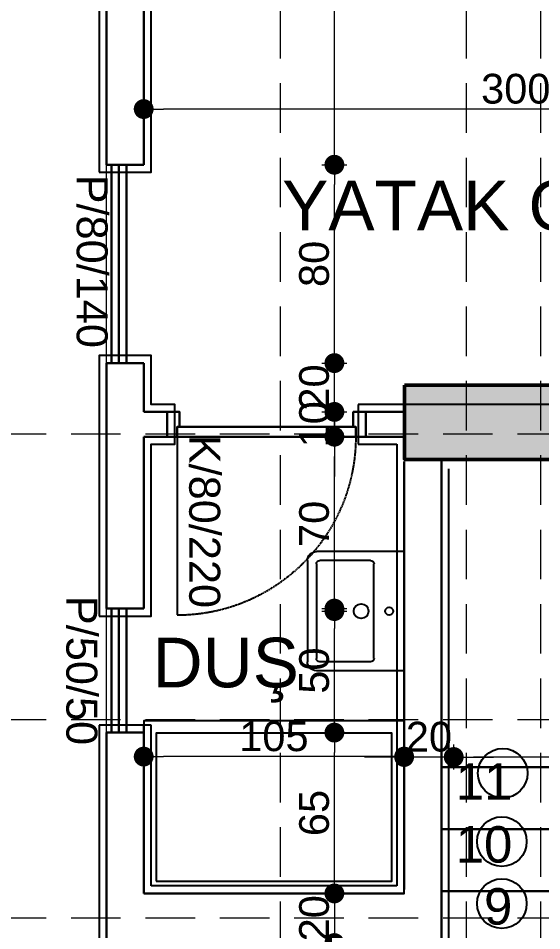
# Model space of a CAD drawing. Header units: millimetres. Extents: x 38129 to 72024, y -56282 to 16512.
# Drawn here: x 51147.9 to 51359, y -44145.5 to -43777.5 of the extents above; entities that cross this region are included whole.
import ezdxf

# ---------------------------------------------------------------- set-up
doc = ezdxf.new("R2010")
doc.units = ezdxf.units.MM
doc.linetypes.add('HIDDEN', pattern=[0.375, 0.25, -0.125])
for name, color, linetype, lineweight in [('AKS', 55, 'HIDDEN', 0), ('COLUMN4', 3, 'Continuous', 50), ('DIŞÖLÇÜ', 37, 'Continuous', 0), ('DUVAR', 255, 'Continuous', 30), ('KAPI', 4, 'Continuous', 30), ('M', 210, 'Continuous', 30), ('mahal', 7, 'Continuous', 5), ('pencere', 195, 'Continuous', 30), ('pencere+KAPI', 1, 'Continuous', 0), ('TARAMA', 252, 'Continuous', 0), ('ölçü İÇ', 31, 'Continuous', 0)]:
    doc.layers.add(name, color=color, linetype=linetype, lineweight=lineweight)
for name, color, linetype in [('HIDDEN', 1, 'HIDDEN'), ('sıva', 41, 'Continuous'), ('tefriş', 42, 'Continuous')]:
    doc.layers.add(name, color=color, linetype=linetype)
doc.styles.add('icdisolcu_yazi', font='arial.ttf')
doc.styles.get("Standard").update_dxf_attribs({"font": 'arial.ttf'})
doc.styles.add('style1', font='arial.ttf')
doc.dimstyles.new('İç Ölçü', dxfattribs={"dimtxt": 12, "dimasz": 8, "dimexe": 5, "dimexo": 0, "dimgap": 2, "dimtad": 1, "dimdec": 0, "dimzin": 12, "dimdsep": 46, "dimtxsty": 'icdisolcu_yazi', "dimblk": 'DOT', "dimcen": 8, "dimdle": 5, "dimclrd": 256, "dimclre": 256, "dimclrt": 7, "dimadec": 0, "dimazin": 3, "dimtfac": 1, "dimtdec": 0, "dimtix": 1, "dimtmove": 2, "dimatfit": 3, "dimldrblk": 'DOT', "dimfxl": 0, "dimtolj": 1, "dimtzin": 0, "dimlwd": -1, "dimlwe": -1, "dimarcsym": 0})

# ---------------------------------------------------------------- blocks, each defined once
blk = doc.blocks.new('*U11')
for p, q in [((4, 0), (0, 0)), ((76, 0), (80, 0))]:
    blk.add_line(p, q)
blk.add_lwpolyline([(4, 0), (76, 0), (76, -4), (4, -4)], close=True)
for points in [[(0, -10), (5, -10), (5, -4)], [(80, -10), (75, -10), (75, -4)]]:
    blk.add_lwpolyline(points)
at = {"layer": 'DUVAR'}
for p, q in [((0, 0), (0, -10)), ((80, 0), (80, -10))]:
    blk.add_line(p, q, dxfattribs=at)
at = {"layer": 'HIDDEN'}
blk.add_line((4, 0), (4, 72), dxfattribs=at)
blk.add_arc((4, 0), 72, 0, 90, dxfattribs=at)
blk = doc.blocks.new('A$C5F901649')
at = {"layer": 'tefriş'}
for p, q in [((3, 32.48), (37, 32.48)), ((0, 0), (0, 29.48)), ((2.97, 11.25), (3, 28.35)), ((4.12, 29.48), (35.88, 29.48)), ((37.03, 11.25), (37, 28.35)), ((40, 0), (40, 29.48)), ((35.91, 10.13), (4.09, 10.13)), ((0, 0), (20, 0)), ((40, 0), (20, 0))]:
    blk.add_line(p, q, dxfattribs=at)
for centre, radius, start, end in [((3, 29.48), 3, 90, 180), ((37, 29.48), 3, 0, 90), ((4.12, 28.35), 1.13, 90, 179.9238), ((35.88, 28.35), 1.13, 0.0762, 90), ((20, 14.45), 2.48, 90, 270), ((20, 14.45), 2.48, 270, 90), ((4.09, 11.25), 1.13, 179.9238, 270), ((35.91, 11.25), 1.13, 270, 0.0762), ((20, 5.05), 1.31, 90, 270), ((20, 5.05), 1.31, 270, 90)]:
    blk.add_arc(centre, radius, start, end, dxfattribs=at)
blk = doc.blocks.new('_Dot')
at = {"color": 0, "lineweight": -2}
blk.add_line((-0.5, 0), (-1, 0), dxfattribs=at)
at = {"color": 0, "lineweight": 30, "const_width": 0.5}
blk.add_lwpolyline([(-0.25, 0, 1), (0.25, 0, 1)], format="xyb", close=True, dxfattribs=at)
blk = doc.blocks.new('*D1476')
at = {"layer": 'Defpoints', "color": 0, "lineweight": 120, "transparency": 16777216}
for p in [(51198.52, -44065.57), (51275.4, -44065.57), (51275.4, -44130.43)]:
    blk.add_point(p, dxfattribs=at)
at = {"layer": 'ölçü İÇ', "transparency": 16777216}
for p, q in [((51270.4, -44065.57), (51280.4, -44065.57)), ((51275.4, -44130.43), (51280.4, -44130.43))]:
    blk.add_line(p, q, dxfattribs=at)
at = {"layer": 'ölçü İÇ', "linetype": 'Continuous', "transparency": 16777216}
blk.add_line((51275.4, -44122.43), (51275.4, -44073.57), dxfattribs=at)
at = {"layer": 'ölçü İÇ', "transparency": 16777216, "xscale": 8, "yscale": 8, "zscale": 8}
for p, rotation in [((51275.4, -44065.57), 90), ((51275.4, -44130.43), 270)]:
    blk.add_blockref('_Dot', p, dxfattribs=dict(at, rotation=rotation))
at = {"layer": 'ölçü İÇ', "color": 7, "transparency": 16777216, "insert": (51267.27, -44098), "char_height": 12, "attachment_point": 5, "rotation": 90, "style": 'icdisolcu_yazi'}
blk.add_mtext('\\A1;65', dxfattribs=at)
blk = doc.blocks.new('*D1477')
at = {"layer": 'Defpoints', "color": 0, "lineweight": 120, "transparency": 16777216}
for p in [(51198.52, -44015.57), (51275.4, -44015.57), (51198.52, -44065.57)]:
    blk.add_point(p, dxfattribs=at)
at = {"layer": 'ölçü İÇ', "transparency": 16777216}
for p, q in [((51270.4, -44015.57), (51280.4, -44015.57)), ((51270.4, -44065.57), (51280.4, -44065.57))]:
    blk.add_line(p, q, dxfattribs=at)
at = {"layer": 'ölçü İÇ', "linetype": 'Continuous', "transparency": 16777216}
blk.add_line((51275.4, -44057.57), (51275.4, -44023.57), dxfattribs=at)
at = {"layer": 'ölçü İÇ', "transparency": 16777216, "xscale": 8, "yscale": 8, "zscale": 8}
for p, rotation in [((51275.4, -44015.57), 90), ((51275.4, -44065.57), 270)]:
    blk.add_blockref('_Dot', p, dxfattribs=dict(at, rotation=rotation))
at = {"layer": 'ölçü İÇ', "color": 7, "transparency": 16777216, "insert": (51267.27, -44040.57), "char_height": 12, "attachment_point": 5, "rotation": 90, "style": 'icdisolcu_yazi'}
blk.add_mtext('\\A1;50', dxfattribs=at)
blk = doc.blocks.new('*D1478')
at = {"layer": 'Defpoints', "color": 0, "lineweight": 120, "transparency": 16777216}
for p in [(51208.02, -43946.25), (51275.4, -43946.25), (51198.52, -44016.57)]:
    blk.add_point(p, dxfattribs=at)
at = {"layer": 'ölçü İÇ', "transparency": 16777216}
for p, q in [((51270.4, -43946.25), (51280.4, -43946.25)), ((51270.4, -44016.57), (51280.4, -44016.57))]:
    blk.add_line(p, q, dxfattribs=at)
at = {"layer": 'ölçü İÇ', "linetype": 'Continuous', "transparency": 16777216}
blk.add_line((51275.4, -44008.57), (51275.4, -43954.25), dxfattribs=at)
at = {"layer": 'ölçü İÇ', "transparency": 16777216, "xscale": 8, "yscale": 8, "zscale": 8}
for p, rotation in [((51275.4, -43946.25), 90), ((51275.4, -44016.57), 270)]:
    blk.add_blockref('_Dot', p, dxfattribs=dict(at, rotation=rotation))
at = {"layer": 'ölçü İÇ', "color": 7, "transparency": 16777216, "insert": (51267.27, -43981.41), "char_height": 12, "attachment_point": 5, "rotation": 90, "style": 'icdisolcu_yazi'}
blk.add_mtext('\\A1;70', dxfattribs=at)
blk = doc.blocks.new('*D1479')
at = {"layer": 'Defpoints', "color": 0, "lineweight": 120, "transparency": 16777216}
for p in [(51208.02, -43936.25), (51275.4, -43936.25), (51208.02, -43946.25)]:
    blk.add_point(p, dxfattribs=at)
at = {"layer": 'ölçü İÇ', "linetype": 'Continuous', "transparency": 16777216}
for p, q in [((51275.4, -43928.25), (51275.4, -43920.25)), ((51275.4, -43946.25), (51275.4, -43936.25)), ((51275.4, -43954.25), (51275.4, -43962.25))]:
    blk.add_line(p, q, dxfattribs=at)
at = {"layer": 'ölçü İÇ', "transparency": 16777216}
for p, q in [((51270.4, -43936.25), (51280.4, -43936.25)), ((51270.4, -43946.25), (51280.4, -43946.25))]:
    blk.add_line(p, q, dxfattribs=at)
at = {"layer": 'ölçü İÇ', "transparency": 16777216, "xscale": 8, "yscale": 8, "zscale": 8}
for p, rotation in [((51275.4, -43936.25), 270), ((51275.4, -43946.25), 90)]:
    blk.add_blockref('_Dot', p, dxfattribs=dict(at, rotation=rotation))
at = {"layer": 'ölçü İÇ', "color": 7, "transparency": 16777216, "insert": (51267.27, -43941.25), "char_height": 12, "attachment_point": 5, "rotation": 90, "style": 'icdisolcu_yazi'}
blk.add_mtext('\\A1;10', dxfattribs=at)
blk = doc.blocks.new('*D1480')
at = {"layer": 'Defpoints', "color": 0, "lineweight": 120, "transparency": 16777216}
for p in [(51198.52, -43916.57), (51275.4, -43916.57), (51208.02, -43936.25)]:
    blk.add_point(p, dxfattribs=at)
at = {"layer": 'ölçü İÇ', "linetype": 'Continuous', "transparency": 16777216}
for p, q in [((51275.4, -43908.57), (51275.4, -43900.57)), ((51275.4, -43936.25), (51275.4, -43916.57)), ((51275.4, -43944.25), (51275.4, -43952.25))]:
    blk.add_line(p, q, dxfattribs=at)
at = {"layer": 'ölçü İÇ', "transparency": 16777216}
for p, q in [((51270.4, -43916.57), (51280.4, -43916.57)), ((51270.4, -43936.25), (51280.4, -43936.25))]:
    blk.add_line(p, q, dxfattribs=at)
at = {"layer": 'ölçü İÇ', "transparency": 16777216, "xscale": 8, "yscale": 8, "zscale": 8}
for p, rotation in [((51275.4, -43916.57), 270), ((51275.4, -43936.25), 90)]:
    blk.add_blockref('_Dot', p, dxfattribs=dict(at, rotation=rotation))
at = {"layer": 'ölçü İÇ', "color": 7, "transparency": 16777216, "insert": (51267.27, -43926.41), "char_height": 12, "attachment_point": 5, "rotation": 90, "style": 'icdisolcu_yazi'}
blk.add_mtext('\\A1;20', dxfattribs=at)
blk = doc.blocks.new('*D1481')
at = {"layer": 'Defpoints', "color": 0, "lineweight": 120, "transparency": 16777216}
for p in [(51198.52, -43836.57), (51275.4, -43836.57), (51198.52, -43916.57)]:
    blk.add_point(p, dxfattribs=at)
at = {"layer": 'ölçü İÇ', "transparency": 16777216}
for p, q in [((51270.4, -43836.57), (51280.4, -43836.57)), ((51270.4, -43916.57), (51280.4, -43916.57))]:
    blk.add_line(p, q, dxfattribs=at)
at = {"layer": 'ölçü İÇ', "linetype": 'Continuous', "transparency": 16777216}
blk.add_line((51275.4, -43908.57), (51275.4, -43844.57), dxfattribs=at)
at = {"layer": 'ölçü İÇ', "transparency": 16777216, "xscale": 8, "yscale": 8, "zscale": 8}
for p, rotation in [((51275.4, -43836.57), 90), ((51275.4, -43916.57), 270)]:
    blk.add_blockref('_Dot', p, dxfattribs=dict(at, rotation=rotation))
at = {"layer": 'ölçü İÇ', "color": 7, "transparency": 16777216, "insert": (51267.27, -43876.57), "char_height": 12, "attachment_point": 5, "rotation": 90, "style": 'icdisolcu_yazi'}
blk.add_mtext('\\A1;80', dxfattribs=at)
blk = doc.blocks.new('*D1482')
at = {"layer": 'Defpoints', "color": 0, "lineweight": 120, "transparency": 16777216}
for p in [(51198.51, -43641.57), (51275.4, -43641.57), (51198.52, -43836.57)]:
    blk.add_point(p, dxfattribs=at)
at = {"layer": 'ölçü İÇ', "transparency": 16777216}
for p, q in [((51270.4, -43641.57), (51280.4, -43641.57)), ((51270.4, -43836.57), (51280.4, -43836.57))]:
    blk.add_line(p, q, dxfattribs=at)
at = {"layer": 'ölçü İÇ', "linetype": 'Continuous', "transparency": 16777216}
blk.add_line((51275.4, -43828.57), (51275.4, -43649.57), dxfattribs=at)
at = {"layer": 'ölçü İÇ', "transparency": 16777216, "xscale": 8, "yscale": 8, "zscale": 8}
for p, rotation in [((51275.4, -43641.57), 90), ((51275.4, -43836.57), 270)]:
    blk.add_blockref('_Dot', p, dxfattribs=dict(at, rotation=rotation))
at = {"layer": 'ölçü İÇ', "color": 7, "transparency": 16777216, "insert": (51267.27, -43739.07), "char_height": 12, "attachment_point": 5, "rotation": 90, "style": 'icdisolcu_yazi'}
blk.add_mtext('\\A1;195', dxfattribs=at)
blk = doc.blocks.new('*D1528')
at = {"layer": 'Defpoints', "color": 0, "lineweight": 120, "transparency": 16777216}
for p in [(51198.52, -43814.13), (51198.52, -43814.13), (51498.52, -43814.13)]:
    blk.add_point(p, dxfattribs=at)
at = {"layer": 'ölçü İÇ', "transparency": 16777216}
for p, q in [((51198.52, -43814.13), (51198.52, -43809.13)), ((51498.52, -43814.13), (51498.52, -43809.13))]:
    blk.add_line(p, q, dxfattribs=at)
at = {"layer": 'ölçü İÇ', "linetype": 'Continuous', "transparency": 16777216}
blk.add_line((51490.52, -43814.13), (51206.52, -43814.13), dxfattribs=at)
at = {"layer": 'ölçü İÇ', "transparency": 16777216, "xscale": 8, "yscale": 8, "zscale": 8, "rotation": 180}
blk.add_blockref('_Dot', (51198.52, -43814.13), dxfattribs=at)
at = {"layer": 'ölçü İÇ', "transparency": 16777216, "xscale": 8, "yscale": 8, "zscale": 8}
blk.add_blockref('_Dot', (51498.52, -43814.13), dxfattribs=at)
at = {"layer": 'ölçü İÇ', "color": 7, "transparency": 16777216, "insert": (51348.52, -43806), "char_height": 12, "attachment_point": 5, "style": 'icdisolcu_yazi'}
blk.add_mtext('\\A1;300', dxfattribs=at)
blk = doc.blocks.new('*D1531')
at = {"layer": 'Defpoints', "color": 0, "lineweight": 120, "transparency": 16777216}
for p in [(51303.52, -44075.42), (51303.52, -44076.25), (51323.52, -44076.25)]:
    blk.add_point(p, dxfattribs=at)
at = {"layer": 'ölçü İÇ', "transparency": 16777216}
for p, q in [((51303.52, -44076.25), (51303.52, -44070.42)), ((51323.52, -44076.25), (51323.52, -44070.42))]:
    blk.add_line(p, q, dxfattribs=at)
at = {"layer": 'ölçü İÇ', "linetype": 'Continuous', "transparency": 16777216}
for p, q in [((51295.52, -44075.42), (51287.52, -44075.42)), ((51323.52, -44075.42), (51303.52, -44075.42)), ((51331.52, -44075.42), (51339.52, -44075.42))]:
    blk.add_line(p, q, dxfattribs=at)
at = {"layer": 'ölçü İÇ', "transparency": 16777216, "xscale": 8, "yscale": 8, "zscale": 8}
blk.add_blockref('_Dot', (51303.52, -44075.42), dxfattribs=at)
at = {"layer": 'ölçü İÇ', "transparency": 16777216, "xscale": 8, "yscale": 8, "zscale": 8, "rotation": 180}
blk.add_blockref('_Dot', (51323.52, -44075.42), dxfattribs=at)
at = {"layer": 'ölçü İÇ', "color": 7, "transparency": 16777216, "insert": (51313.52, -44067.3), "char_height": 12, "attachment_point": 5, "style": 'icdisolcu_yazi'}
blk.add_mtext('\\A1;20', dxfattribs=at)
blk = doc.blocks.new('*D1532')
at = {"layer": 'Defpoints', "color": 0, "lineweight": 120, "transparency": 16777216}
for p in [(51198.52, -44075.25), (51198.52, -44075.25), (51303.52, -44076.25)]:
    blk.add_point(p, dxfattribs=at)
at = {"layer": 'ölçü İÇ', "transparency": 16777216}
for p, q in [((51198.52, -44075.25), (51198.52, -44070.25)), ((51303.52, -44076.25), (51303.52, -44070.25))]:
    blk.add_line(p, q, dxfattribs=at)
at = {"layer": 'ölçü İÇ', "linetype": 'Continuous', "transparency": 16777216}
blk.add_line((51295.52, -44075.25), (51206.52, -44075.25), dxfattribs=at)
at = {"layer": 'ölçü İÇ', "transparency": 16777216, "xscale": 8, "yscale": 8, "zscale": 8, "rotation": 180}
blk.add_blockref('_Dot', (51198.52, -44075.25), dxfattribs=at)
at = {"layer": 'ölçü İÇ', "transparency": 16777216, "xscale": 8, "yscale": 8, "zscale": 8}
blk.add_blockref('_Dot', (51303.52, -44075.25), dxfattribs=at)
at = {"layer": 'ölçü İÇ', "color": 7, "transparency": 16777216, "insert": (51251.02, -44067.13), "char_height": 12, "attachment_point": 5, "style": 'icdisolcu_yazi'}
blk.add_mtext('\\A1;105', dxfattribs=at)
blk = doc.blocks.new('*D1539')
at = {"layer": 'Defpoints', "color": 0, "lineweight": 120, "transparency": 16777216}
for p in [(51323.52, -44075.42), (51443.52, -44079.6), (51323.52, -44083.03)]:
    blk.add_point(p, dxfattribs=at)
at = {"layer": 'ölçü İÇ', "transparency": 16777216}
for p, q in [((51323.52, -44080.42), (51323.52, -44070.42)), ((51443.52, -44079.6), (51443.52, -44070.42))]:
    blk.add_line(p, q, dxfattribs=at)
at = {"layer": 'ölçü İÇ', "linetype": 'Continuous', "transparency": 16777216}
blk.add_line((51435.52, -44075.42), (51331.52, -44075.42), dxfattribs=at)
at = {"layer": 'ölçü İÇ', "transparency": 16777216, "xscale": 8, "yscale": 8, "zscale": 8, "rotation": 180}
blk.add_blockref('_Dot', (51323.52, -44075.42), dxfattribs=at)
at = {"layer": 'ölçü İÇ', "transparency": 16777216, "xscale": 8, "yscale": 8, "zscale": 8}
blk.add_blockref('_Dot', (51443.52, -44075.42), dxfattribs=at)
at = {"layer": 'ölçü İÇ', "color": 7, "transparency": 16777216, "insert": (51383.52, -44067.3), "char_height": 12, "attachment_point": 5, "style": 'icdisolcu_yazi'}
blk.add_mtext('\\A1;120', dxfattribs=at)
blk = doc.blocks.new('*D1543')
at = {"layer": 'Defpoints', "color": 0, "lineweight": 120, "transparency": 16777216}
for p in [(51275.4, -44130.43), (51275.4, -44150.43), (51275.4, -44150.43)]:
    blk.add_point(p, dxfattribs=at)
at = {"layer": 'ölçü İÇ', "linetype": 'Continuous', "transparency": 16777216}
for p, q in [((51275.4, -44122.43), (51275.4, -44114.43)), ((51275.4, -44130.43), (51275.4, -44150.43)), ((51275.4, -44158.43), (51275.4, -44166.43))]:
    blk.add_line(p, q, dxfattribs=at)
at = {"layer": 'ölçü İÇ', "transparency": 16777216}
for p, q in [((51275.4, -44130.43), (51280.4, -44130.43)), ((51275.4, -44150.43), (51280.4, -44150.43))]:
    blk.add_line(p, q, dxfattribs=at)
at = {"layer": 'ölçü İÇ', "transparency": 16777216, "xscale": 8, "yscale": 8, "zscale": 8}
for p, rotation in [((51275.4, -44130.43), 270), ((51275.4, -44150.43), 90)]:
    blk.add_blockref('_Dot', p, dxfattribs=dict(at, rotation=rotation))
at = {"layer": 'ölçü İÇ', "color": 7, "transparency": 16777216, "insert": (51267.27, -44140.43), "char_height": 12, "attachment_point": 5, "rotation": 90, "style": 'icdisolcu_yazi'}
blk.add_mtext('\\A1;20', dxfattribs=at)
blk = doc.blocks.new('wertertw')
at = {"layer": 'TARAMA', "lineweight": -3}
h = blk.add_hatch(dxfattribs=at)
h.set_pattern_fill('ANSI33', color=256, scale=2.5, style=0)
h.set_pattern_definition([(45, (-86643.698, -32547.66), (-11.2253202, 11.2253202), []), (45, (-86632.472, -32547.66), (-11.2253202, 11.2253202), [7.9375, -3.96875])])
h.paths.add_polyline_path([(-616.25, 351.94), (-616.25, -88.06), (-306.25, -88.06), (-306.25, -68.06), (-596.25, -68.06), (-596.25, 331.94), (-306.25, 331.94), (-306.25, 351.94)])
h.paths.add_polyline_path([(38.75, -338.06), (78.75, -338.06), (78.75, -378.06), (38.75, -378.06)])
h.paths.add_polyline_path([(-471.25, -318.06), (-441.25, -318.06), (-441.25, -378.06), (-471.25, -378.06)])
h.paths.add_polyline_path([(-961.25, -318.06), (-931.25, -318.06), (-931.25, -378.06), (-961.25, -378.06)])
h.paths.add_polyline_path([(343.75, -163.06), (413.75, -163.06), (413.75, -198.06), (343.75, -198.06)])
h.paths.add_polyline_path([(8.75, -163.06), (78.75, -163.06), (78.75, -198.06), (8.75, -198.06)])
h.paths.add_polyline_path([(-1036.25, -148.06), (-906.25, -148.06), (-906.25, -178.06), (-1036.25, -178.06)])
h.paths.add_polyline_path([(-976.25, 256.94), (-916.25, 256.94), (-916.25, 226.94), (-976.25, 226.94)])
h.paths.add_polyline_path([(343.75, 459.44), (413.75, 459.44), (413.75, 424.44), (343.75, 424.44)])
h.paths.add_polyline_path([(8.75, 459.44), (78.75, 459.44), (78.75, 424.44), (8.75, 424.44)])
h.paths.add_polyline_path([(-616.25, 531.94), (-306.25, 531.94), (-306.25, 511.94), (-616.25, 511.94)])
h.paths.add_polyline_path([(-976.25, 656.94), (-916.25, 656.94), (-916.25, 626.94), (-976.25, 626.94)])
h.paths.add_polyline_path([(-616.25, 971.94), (-306.25, 971.94), (-306.25, 951.94), (-616.25, 951.94)])
h.paths.add_polyline_path([(343.75, 1081.94), (413.75, 1081.94), (413.75, 1046.94), (343.75, 1046.94)])
h.paths.add_polyline_path([(8.75, 1081.94), (78.75, 1081.94), (78.75, 1046.94), (8.75, 1046.94)])
h.paths.add_polyline_path([(-1036.25, 1061.94), (-906.25, 1061.94), (-906.25, 1031.94), (-1036.25, 1031.94)])
h.paths.add_polyline_path([(-931.25, 1286.94), (-901.25, 1286.94), (-901.25, 1226.94), (-931.25, 1226.94)])
h.paths.add_polyline_path([(68.75, 1332.04), (108.75, 1332.04), (108.75, 1292.04), (68.75, 1292.04)])
h.paths.add_polyline_path([(-511.25, 1332.04), (-481.25, 1332.04), (-481.25, 1252.04), (-511.25, 1252.04)])
at = {"layer": 'COLUMN4', "color": 3}
blk.add_lwpolyline([(-976.25, 656.94), (-916.25, 656.94), (-916.25, 626.94), (-976.25, 626.94)], close=True, dxfattribs=at)

msp = doc.modelspace()

# ---------------------------------------------------------------- linework, layer by layer
at = {"layer": 'AKS', "ltscale": 80}
for p, q in [((51253.53, -42903.74), (51253.53, -45280.38)), ((51328.53, -42903.74), (51328.53, -45280.38)), ((51358.53, -42903.74), (51358.53, -45280.38)), ((53019.21, -43945.25), (50939.02, -43945.25)), ((53019.21, -44060.43), (50939.02, -44060.43)), ((53019.21, -44140.43), (50939.02, -44140.43))]:
    msp.add_line(p, q, dxfattribs=at)
at = {"layer": 'DUVAR'}
for p, q in [((51183.52, -43641.57), (51183.52, -43836.57)), ((51198.52, -43641.57), (51198.52, -43836.57)), ((51198.52, -43836.57), (51183.52, -43836.57)), ((51183.52, -43916.57), (51183.52, -44015.57)), ((51198.52, -43916.57), (51183.52, -43916.57)), ((51198.52, -43936.25), (51208.02, -43936.25)), ((51288.02, -43936.25), (51303.52, -43936.25)), ((51198.52, -43946.25), (51212.02, -43946.25)), ((51198.52, -43946.25), (51198.52, -44015.57)), ((51284.02, -43946.25), (51303.52, -43946.25)), ((51198.52, -43986.57), (51198.52, -43986.57)), ((51198.52, -44015.57), (51183.52, -44015.57)), ((51198.52, -44062.83), (51198.52, -44130.43)), ((51198.52, -44065.57), (51183.52, -44065.57)), ((51183.52, -44065.57), (51183.52, -44215.29)), ((51198.52, -44130.43), (51303.52, -44130.43))]:
    msp.add_line(p, q, dxfattribs=at)
for points in [[(51198.52, -43916.57), (51198.52, -43936.25)], [(51198.52, -43946.25), (51198.52, -43986.57)], [(51303.52, -43956.25), (51303.52, -44128.78)], [(51318.54, -43956.18), (51318.54, -44142.17)], [(51318.54, -44324.53), (51318.54, -44142.17)]]:
    msp.add_lwpolyline(points, dxfattribs=at)
at = {"layer": 'M'}
for p, q in [((51318.54, -44079.53), (51438.54, -44079.53)), ((51318.54, -44104.53), (51438.54, -44104.53)), ((51318.54, -44129.53), (51438.54, -44129.53))]:
    msp.add_line(p, q, dxfattribs=at)
at = {"layer": 'pencere'}
for p, q in [((51185.52, -43916.57), (51185.52, -43836.57)), ((51188.52, -43916.57), (51188.52, -43836.57)), ((51191.52, -43916.57), (51191.52, -43836.57)), ((51185.52, -44065.57), (51185.52, -44015.57)), ((51188.52, -44065.57), (51188.52, -44015.57)), ((51191.52, -44065.57), (51191.52, -44015.57))]:
    msp.add_line(p, q, dxfattribs=at)
at = {"layer": 'sıva'}
for p, q in [((51490.52, -43933.25), (51285.02, -43933.25)), ((51285.02, -43933.25), (51285.02, -43949.25)), ((51285.02, -43949.25), (51300.52, -43949.25)), ((51300.52, -43949.25), (51300.52, -44127.43)), ((51321.54, -44325.43), (51321.54, -43959.18)), ((51201.52, -44062.57), (51180.52, -44062.57)), ((51180.52, -44062.57), (51180.52, -44218.29)), ((51201.52, -44127.43), (51201.52, -44062.57)), ((51300.52, -44127.43), (51201.52, -44127.43))]:
    msp.add_line(p, q, dxfattribs=at)
for points in [[(51180.52, -43839.57), (51201.51, -43839.57), (51201.51, -43638.57), (51180.52, -43638.57)], [(51180.52, -44018.57), (51201.52, -44018.57), (51201.52, -43949.25), (51211.02, -43949.25), (51211.02, -43933.25), (51201.52, -43933.25), (51201.52, -43913.57), (51180.52, -43913.57)]]:
    msp.add_lwpolyline(points, close=True, dxfattribs=at)
at = {"layer": 'tefriş', "color": 3, "lineweight": 15}
msp.add_lwpolyline([(51183.52, -44759.6), (51183.52, -43521.26), (51243.53, -43521.25), (51243.53, -43520.43), (51268.53, -43520.43), (51268.53, -43281.43), (51348.53, -43281.43), (51348.53, -43206.25), (51763.33, -43206.25), (51763.33, -43115.42), (52013.09, -43115.42), (52013.09, -43105.4), (52498.53, -43105.4), (52498.53, -43500.41), (52622.03, -43500.41), (52623.67, -43500.41), (52623.67, -43500.43), (52803.5, -43500.43), (52803.5, -43850.43), (52828.63, -43850.43), (52828.63, -44430.43), (52803.5, -44430.43), (52803.5, -44780.44)], dxfattribs=at)
at = {"layer": 'tefriş'}
for points in [[(51198.52, -44130.43), (51303.52, -44130.43), (51303.52, -44060.83), (51198.52, -44060.83)], [(51203.52, -44125.43), (51298.52, -44125.43), (51298.52, -44065.83), (51203.52, -44065.83)]]:
    msp.add_lwpolyline(points, close=True, dxfattribs=at)
for centre in [(51343.27, -44081.97), (51342.92, -44109.53), (51342.92, -44134.53)]:
    msp.add_circle(centre, 10, dxfattribs=at)

# ---------------------------------------------------------------- block references
at = {"layer": 'DIŞÖLÇÜ'}
msp.add_blockref('wertertw', (52279.92, -44582.37), dxfattribs=at)
at = {"layer": 'KAPI', "xscale": -1, "rotation": 180}
msp.add_blockref('*U11', (51208.02, -43946.25), dxfattribs=at)
at = {"layer": 'tefriş', "xscale": -1.199999999953434, "yscale": 1.199999999953434, "zscale": 1.199999999953433, "rotation": 90}
msp.add_blockref('A$C5F901649', (51303.52, -43992.61), dxfattribs=at)

# ---------------------------------------------------------------- texts
at = {"layer": 'mahal', "char_height": 20, "attachment_point": 7}
for s, insert in [('YATAK ODASI', (51254.34, -43863.29)), ('DUŞ', (51202.11, -44053.48))]:
    msp.add_mtext_dynamic_manual_height_columns(s, width=250.3432, gutter_width=12.5, heights=[0], dxfattribs=dict(at, insert=insert))
at = {"layer": 'pencere+KAPI', "char_height": 12.5, "width": 27.0954, "attachment_point": 9, "rotation": 270, "style": 'style1'}
for s, insert in [('P/80/140', (51171.32, -43910.47)), ('K/80/220', (51216.69, -44015.36)), ('P/50/50', (51167.15, -44070.62))]:
    msp.add_mtext(s, dxfattribs=dict(at, insert=insert))
at = {"layer": 'tefriş', "char_height": 14.7, "width": 26.4931, "attachment_point": 9}
for s, insert in [('11', (51347.14, -44092.62)), ('10', (51347.14, -44118.21)), ('9', (51347.14, -44143.21))]:
    msp.add_mtext(s, dxfattribs=dict(at, insert=insert))

# ---------------------------------------------------------------- dimensions: what is measured, and where the dimension line sits
at = {"layer": 'ölçü İÇ'}
for base, p1, p2, angle, picture, middle in [((51275.4, -43641.57), (51198.52, -43836.57), (51198.51, -43641.57), 270, '*D1482', (51267.27, -43739.07)), ((51275.4, -43836.57), (51198.52, -43916.57), (51198.52, -43836.57), 270, '*D1481', (51267.27, -43876.57)), ((51275.4, -43916.57), (51208.02, -43936.25), (51198.52, -43916.57), 270, '*D1480', (51267.27, -43926.41)), ((51275.4, -43936.25), (51208.02, -43946.25), (51208.02, -43936.25), 270, '*D1479', (51267.27, -43941.25)), ((51275.4, -43946.25), (51198.52, -44016.57), (51208.02, -43946.25), 270, '*D1478', (51267.27, -43981.41)), ((51275.4, -44015.57), (51198.52, -44065.57), (51198.52, -44015.57), 270, '*D1477', (51267.27, -44040.57)), ((51275.4, -44065.57), (51275.4, -44130.43), (51198.52, -44065.57), 270, '*D1476', (51267.27, -44098)), ((51275.4, -44150.43), (51275.4, -44130.43), (51275.4, -44150.43), 90, '*D1543', (51267.27, -44140.43))]:
    dim = msp.add_linear_dim(base=base, p1=p1, p2=p2, angle=angle, dimstyle='İç Ölçü', dxfattribs=at)
    dim.commit()
    dim.dimension.update_dxf_attribs({"geometry": picture, "text_midpoint": middle})
for base, p1, p2, picture, middle in [((51198.52, -43814.13), (51498.52, -43814.13), (51198.52, -43814.13), '*D1528', (51348.52, -43806)), ((51198.52, -44075.25), (51303.52, -44076.25), (51198.52, -44075.25), '*D1532', (51251.02, -44067.13)), ((51303.52, -44075.42), (51323.52, -44076.25), (51303.52, -44076.25), '*D1531', (51313.52, -44067.3)), ((51323.52, -44075.42), (51443.52, -44079.6), (51323.52, -44083.03), '*D1539', (51383.52, -44067.3))]:
    dim = msp.add_linear_dim(base=base, p1=p1, p2=p2, dimstyle='İç Ölçü', dxfattribs=at)
    dim.commit()
    dim.dimension.update_dxf_attribs({"geometry": picture, "text_midpoint": middle})

doc.saveas('drawing.dxf')
